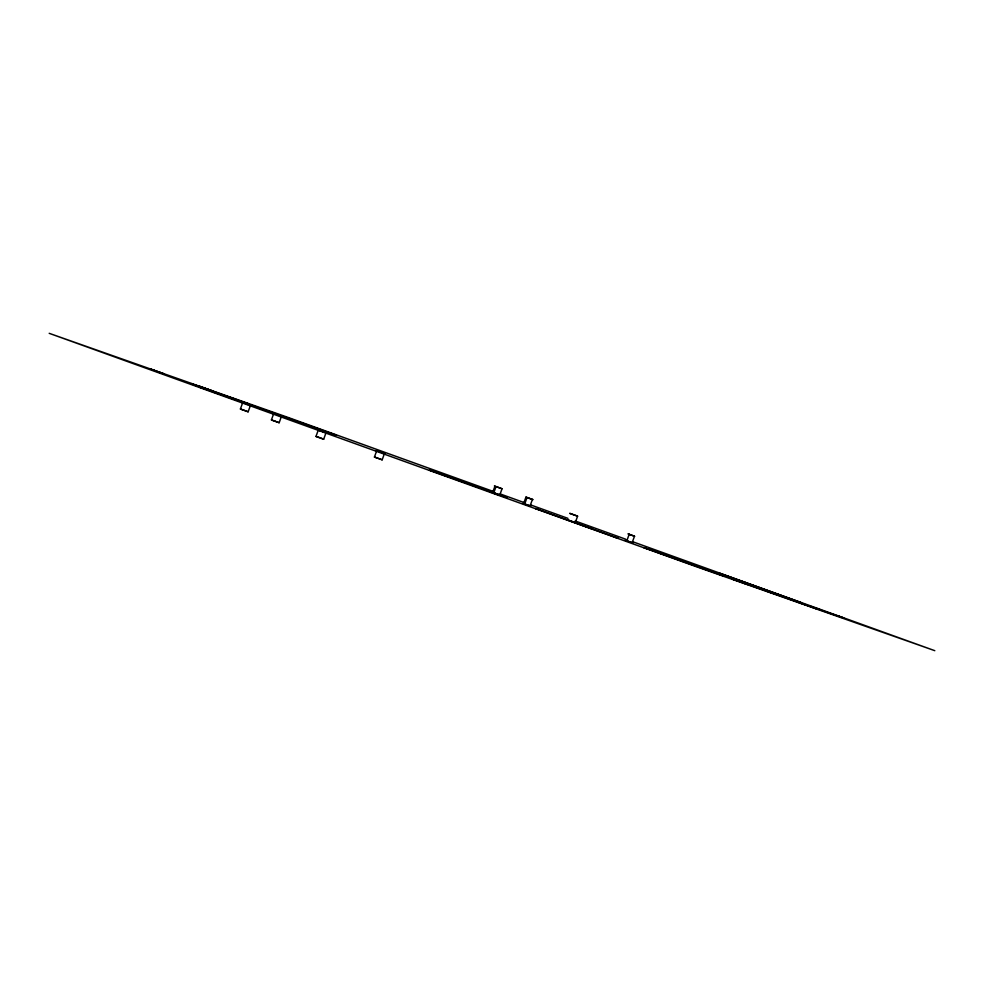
<?xml version="1.0" encoding="UTF-8"?>
<svg xmlns="http://www.w3.org/2000/svg" width="984" height="984" viewBox="0 0 984 984"><rect width="100%" height="100%" fill="white"/><g stroke="black" fill="none" stroke-linecap="round" stroke-linejoin="round"><path stroke-width="1.48" d="M240.403 409.012L242.728 402.542L250.477 405.322L248.153 411.792L240.403 409.012L244.044 410.328M271.424 419.934L273.737 413.464L281.486 416.244L279.173 422.714L271.424 419.934L275.053 421.25M315.999 436.429L318.312 429.959L326.024 432.714L323.699 439.184L315.999 436.429L319.382 437.622M378.041 458.347L374.437 457.043L376.294 451.865M374.437 457.043L382.186 459.811L384.043 454.633M493.07 491.385L494.46 487.498M493.685 493.082L496.01 486.613L494.349 486.01L502.024 488.765L499.712 495.235L491.963 492.455L495.592 493.771M523.611 503.599L530.72 506.157L522.971 503.377L523.611 503.599L525.936 497.129L533.045 499.675L529.404 498.359M524.706 504.005L527.018 497.535L525.936 497.129M530.081 505.924L532.406 499.454M571.163 521.176L567.522 519.859L575.283 522.639L577.596 516.169L569.847 513.39L577.596 516.169M626.845 540.794L629.157 534.324M628.628 541.409L625.098 540.154L632.146 542.676L634.495 536.231M326.012 432.714L322.641 431.521M810.693 606.39L820.976 610.006L816.843 608.518M539.134 509.761L535.554 508.507L618.21 538.285L614.631 537.03M575.062 522.688L591.827 528.716L589.441 527.879M744.445 582.331L746.831 583.168M758.824 587.522L761.21 588.358M630.941 534.927C620.227 531.139 642.429 539.035 631.63 535.21M629.317 541.68L632.835 542.922L632.146 542.676M527.018 497.535L528.925 498.224M496.01 486.613L497.916 487.301M498.396 487.437L501.963 488.728M156.8 371.337C133.27 362.813 181.142 380.095 157.612 371.571M277.365 414.781L273.737 413.464M277.857 414.928L281.486 416.244M837.642 615.836L843.841 618.063L809.955 606.292L816.154 608.518M246.357 403.858L242.79 402.567M246.836 404.006L250.403 405.297M380.353 451.877C366.122 446.711 395.322 457.252 380.906 452.037M321.62 431.164L318.312 429.959M496.084 493.919L499.712 495.235M571.643 521.323L575.283 522.639M737.988 581.052L732.047 578.899L744.851 583.487L738.799 581.286M275.532 421.398L279.173 422.714M378.594 458.507L382.186 459.811M244.524 410.476L248.153 411.792M320.39 437.991L323.699 439.184M492.849 491.287L287.771 417.327L49.2 333.318L696.229 566.673L934.8 650.682L632.946 541.815M500.081 493.894L524.632 502.75M530.401 504.829L567.952 518.371M575.173 520.979L625.726 539.207M767.323 590.781L785.293 597.263L648.038 548.789L666.008 555.271M796.831 601.716L802.218 603.659L743.141 582.811L748.541 584.754M223.024 395.027L226.615 396.331M232.568 398.397L236.16 399.688M755.626 587.128L759.23 588.432M767.557 591.335L771.161 592.626M682.871 561.384L685.442 562.319M718.8 574.189L722.908 575.677L643.819 547.584L647.927 549.084M666.205 555.48L668.788 556.415M803.559 604.078L816.388 608.666L803.559 604.078M198.793 386.06L211.375 390.574L198.793 386.06M243.257 402.062L190.773 383.588L248.644 404.006L243.257 402.062M317.992 428.729L198.707 386.737L335.962 435.211L317.992 428.729M489.06 491.041L429.418 470.044L507.031 497.523L489.06 491.041M721.641 574.029L718.062 572.762L800.718 602.552L721.641 574.029"/></g></svg>
